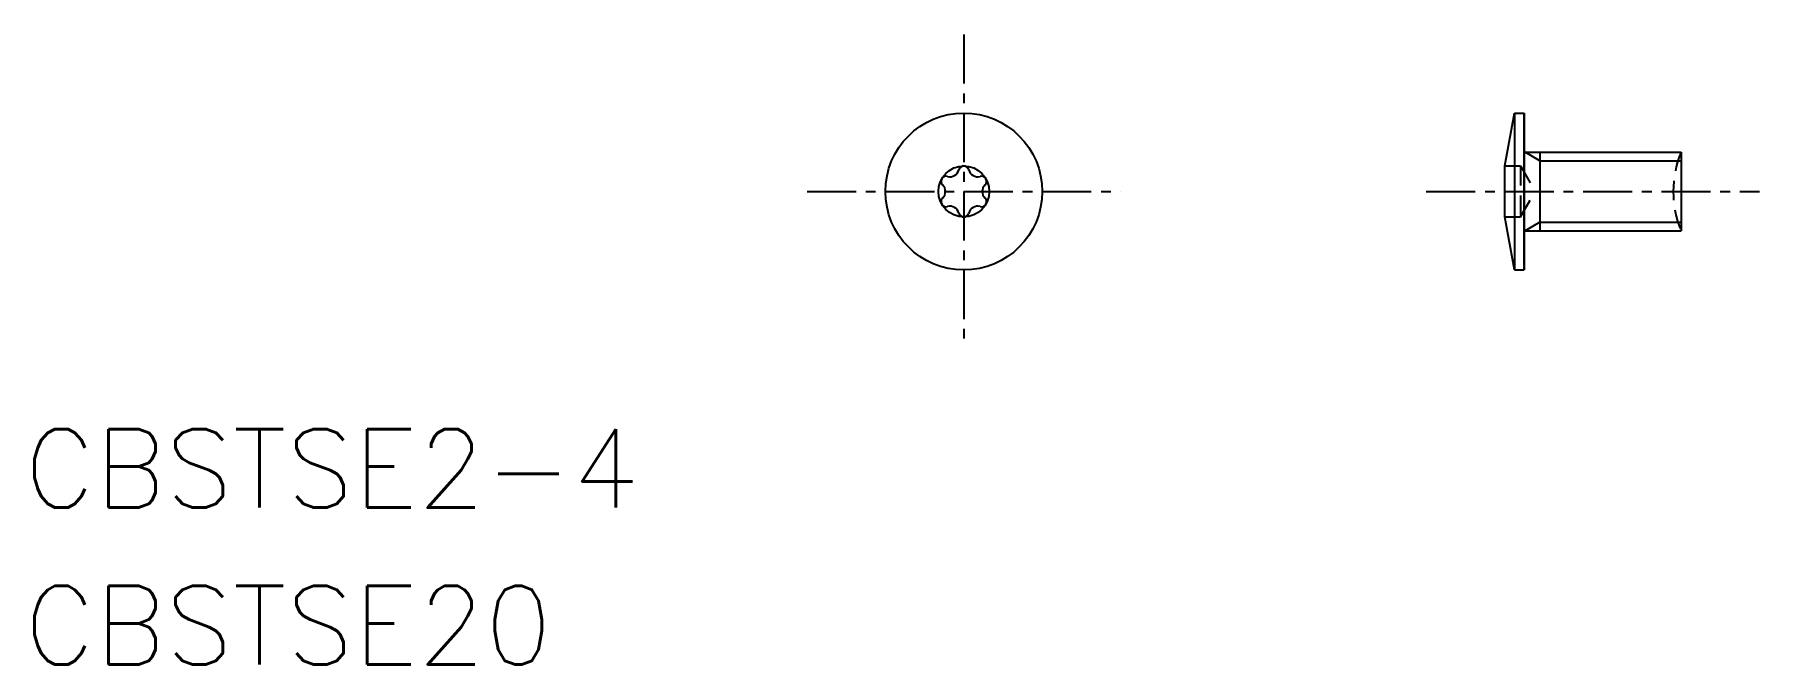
# Model space of a CAD drawing. Extents: x 5.5 to 49.5, y 5.8 to 21.8.
import ezdxf

# ---------------------------------------------------------------- set-up
doc = ezdxf.new("R2010")
doc.units = 0
doc.linetypes.add('CENTER', pattern=[2, 1.25, -0.25, 0.25, -0.25])
doc.linetypes.add('DASHED', pattern=[0.75, 0.5, -0.25])
doc.layers.get('0').update_dxf_attribs({"linetype": 'CONTINUOUS'})
doc.layers.add('CENTER', color=1, linetype='CENTER')
doc.styles.get("Standard").update_dxf_attribs({"font": 'romans.shx', "bigfont": 'bigfont.shx'})

msp = doc.modelspace()

# ---------------------------------------------------------------- linework, layer by layer
at = {"color": 7, "linetype": 'CONTINUOUS'}
for p, q in [((43.036, 18.47), (43.286, 19.82)), ((43.286, 19.82), (43.536, 19.82)), ((43.286, 19.82), (43.286, 15.82)), ((43.536, 19.82), (43.536, 15.82)), ((43.536, 15.82), (43.536, 19.82)), ((43.536, 18.82), (47.536, 18.82)), ((43.936, 18.82), (43.936, 16.82)), ((47.536, 18.82), (47.536, 16.82)), ((43.036, 17.17), (43.036, 18.47)), ((43.286, 15.82), (43.036, 17.17)), ((43.536, 16.82), (47.536, 16.82)), ((43.286, 15.82), (43.536, 15.82))]:
    msp.add_line(p, q, dxfattribs=at)
at = {"color": 3, "linetype": 'CONTINUOUS'}
for p, q in [((43.936, 18.604), (43.561, 18.82)), ((43.936, 18.604), (47.536, 18.604)), ((43.936, 17.037), (43.561, 16.82)), ((43.936, 17.037), (47.536, 17.037))]:
    msp.add_line(p, q, dxfattribs=at)
at = {"color": 3, "linetype": 'DASHED'}
for p, q in [((43.036, 18.47), (43.436, 18.47)), ((43.436, 18.47), (43.811, 17.82)), ((43.436, 18.47), (43.436, 17.17)), ((43.436, 17.17), (43.811, 17.82)), ((43.036, 17.17), (43.436, 17.17))]:
    msp.add_line(p, q, dxfattribs=at)
at = {"color": 7, "linetype": 'CONTINUOUS'}
for radius in [2, 0.65]:
    msp.add_circle((29.24, 17.82), radius, dxfattribs=at)
at = {"color": 3, "linetype": 'DASHED'}
msp.add_arc((49.936, 17.82), 2.6, 157.3801, 202.6199, dxfattribs=at)
at = {"color": 7, "linetype": 'CONTINUOUS'}
for centre, radius, start, end in [((28.79, 18.08), 0.13, 74.0113, 225.9887), ((28.889, 18.428), 0.232, 254.0113, 345.9887), ((29.24, 18.34), 0.13, 14.0113, 165.9887), ((29.591, 18.428), 0.232, 194.0113, 285.9887), ((29.69, 18.08), 0.13, 314.0113, 105.9887), ((28.79, 17.56), 0.13, 134.0113, 285.9887), ((28.539, 17.82), 0.232, 314.0113, 45.9887), ((29.69, 17.56), 0.13, 254.0113, 45.9887), ((29.942, 17.82), 0.232, 134.0113, 225.9887), ((28.889, 17.213), 0.232, 14.0113, 105.9887), ((29.24, 17.3), 0.13, 194.0113, 345.9887), ((29.591, 17.213), 0.232, 74.0113, 165.9887)]:
    msp.add_arc(centre, radius, start, end, dxfattribs=at)
at = {"layer": 'CENTER', "color": 1, "linetype": 'CENTER'}
for p, q in [((29.24, 21.82), (29.24, 13.82)), ((25.24, 17.82), (33.24, 17.82)), ((41.036, 17.82), (49.536, 17.82))]:
    msp.add_line(p, q, dxfattribs=at)

# ---------------------------------------------------------------- texts
at = {"color": 7, "linetype": 'CONTINUOUS'}
for s, p in [('CBSTSE2-4', (5.278, 9.766)), ('CBSTSE20', (5.278, 5.766))]:
    msp.add_text(s, height=2, dxfattribs=at).set_placement(p)

doc.saveas('drawing.dxf')
